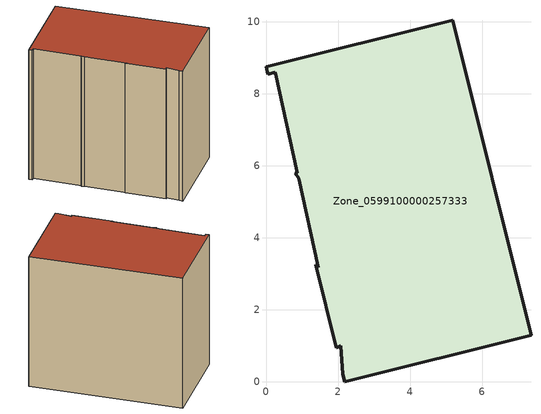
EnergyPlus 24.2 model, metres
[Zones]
Zone_0599100000257333
 floor ground (C_G): 0.81,5.79 0.87,5.81 0.25,8.6 0.05,8.54 0,8.76 5.18,10.05 7.36,1.29 2.19,0 2.14,0.22 2.07,1 1.95,0.94 1.38,3.26 1.46,3.19 0.9,5.66 z0
 wall outside (C_F): 0,8.76 0.05,8.54 0.25,8.6 0.87,5.81 0.81,5.79 0.9,5.66 1.46,3.19 1.38,3.26 1.95,0.94 2.07,1 2.14,0.22 2.19,0 7.36,1.29 5.18,10.05 0,8.76 z0:8.31
 roof outside (C_R): 0.25,8.6 0.87,5.81 0.81,5.79 0.9,5.66 1.46,3.19 1.38,3.26 1.95,0.94 2.07,1 2.14,0.22 2.19,0 7.36,1.29 5.18,10.05 0,8.76 0.05,8.54 z8.31
[BUILDING]
Pand.0599100000257333: North Axis=0; Terrain=City; Loads Convergence Tolerance Value=0.04; Temperature Convergence Tolerance Value=0.4; Solar Distribution=FullExterior; Maximum Number of Warmup Days=25; Minimum Number of Warmup Days=1
[Site:Location]
Rotterdam.The.Hague.AP_ZH_NLD Design_Conditions: Latitude=51.96; Longitude=4.45; Time Zone=1; Elevation=-4.5
[SITE:GROUNDTEMPERATURE:BUILDINGSURFACE]
18, 18, 18, 18, 18, 18, 18, 18, 18, 18, 18, 18
[MATERIAL] Thermal Absorptance=0.9; Solar Absorptance=0.7; Visible Absorptance=0.7
Name | Roughness | Thickness | Conductivity | Density | Specific Heat
G.TC.1975-1991 | MediumSmooth | 0.15 | 0.288461 | 540 | 1210
F.TC.1975-1991 | Rough | 0.3 | 0.230769 | 1920 | 840
R.TC.1975-1991 | MediumRough | 0.2 | 0.153846 | 1500 | 1000
[CONSTRUCTION]
C_G: G.TC.1975-1991
C_F: F.TC.1975-1991
C_R: R.TC.1975-1991
[ZONE]
Zone_0599100000257333: Type=1; Multiplier=1; Ceiling Height=Autocalculate; Volume=Autocalculate; Floor Area=autocalculate; Part of Total Floor Area=Yes
[ZONEINFILTRATION:DESIGNFLOWRATE]
Infil_Zone_0599100000257333: Zone or ZoneList or Space or SpaceList=Zone_0599100000257333; Schedule=AlwaysOn; Design Flow Rate Calculation Method=Flow/Area; Flow Rate per Floor Area=0.003; Constant Term Coefficient=1; Temperature Term Coefficient=0; Velocity Term Coefficient=0; Velocity Squared Term Coefficient=0
[HVACTEMPLATE:ZONE:IDEALLOADSAIRSYSTEM]
Zone_0599100000257333: Maximum Heating Supply Air Temperature=50; Minimum Cooling Supply Air Temperature=13; Maximum Heating Supply Air Humidity Ratio=0.0156; Minimum Cooling Supply Air Humidity Ratio=0.0077; Heating Limit=NoLimit; Cooling Limit=NoLimit; Dehumidification Control Type=ConstantSensibleHeatRatio; Cooling Sensible Heat Ratio=0.7; Dehumidification Setpoint=60; Humidification Control Type=None; Humidification Setpoint=30; Outdoor Air Method=None; Outdoor Air Flow Rate per Person=0.00944; Outdoor Air Flow Rate per Zone Floor Area=0; Outdoor Air Flow Rate per Zone=0; Demand Controlled Ventilation Type=None; Outdoor Air Economizer Type=NoEconomizer; Heat Recovery Type=None; Sensible Heat Recovery Effectiveness=0.7; Latent Heat Recovery Effectiveness=0.65
[ZONECONTROL:THERMOSTAT]
ThermostatControl_Zone_0599100000257333: Zone or ZoneList=Zone_0599100000257333; Control Type Schedule=DualSetpointControlType; Control 1=Thermostat_Zone_0599100000257333; Temperature Difference Between Cutout And Setpoint=0
[THERMOSTATSETPOINT:DUALSETPOINT]
Thermostat_Zone_0599100000257333: Heating Setpoint Temperature Schedule=HeatingSetpoint_Zone_0599100000257333; Cooling Setpoint Temperature Schedule=CoolingSetpoint_Zone_0599100000257333
[SCHEDULE:COMPACT]
HeatingSetpoint_Zone_0599100000257333: Through: 12/31, For: AllDays, Until: 24:00, 21
CoolingSetpoint_Zone_0599100000257333: Through: 12/31, For: AllDays, Until: 24:00, 24
DualSetpointControlType: Through: 12/31, For: AllDays, Until: 24:00, 4
AlwaysOn: Through: 12/31, For: AllDays, Until: 24:00, 1
